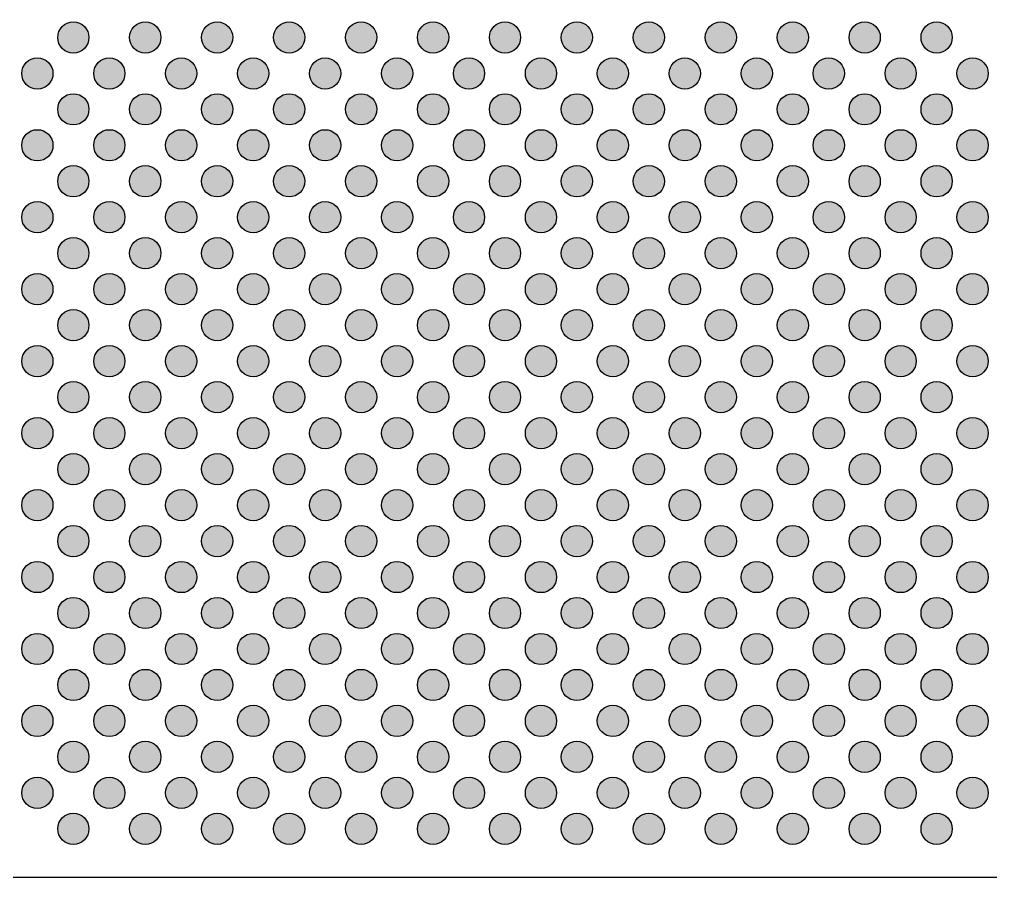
# Model space of a CAD drawing. Extents: x -42000 to 45000, y -40000 to 40000.
# Drawn here: x -2881 to 10483, y -22500 to -10693 of the extents above; entities that cross this region are included whole.
import ezdxf

# ---------------------------------------------------------------- set-up
doc = ezdxf.new("R2010")
doc.units = 0
doc.header["$MEASUREMENT"] = 0
doc.layers.add('PKG_OUTLINE', color=81, linetype='CONTINUOUS')
doc.layers.add('SOLDERMASK_PADS_BTM', color=12, linetype='CONTINUOUS')

msp = doc.modelspace()

# ---------------------------------------------------------------- hatches: boundary and pattern name
at = {"layer": 'SOLDERMASK_PADS_BTM'}
h = msp.add_hatch(color=256, dxfattribs=at)
edge = h.paths.add_edge_path()
edge.add_arc((-2139, -10941), 215, 0, 360, ccw=False)
h = msp.add_hatch(color=256, dxfattribs=at)
edge = h.paths.add_edge_path()
edge.add_arc((-1149, -10941), 215, 0, 360, ccw=False)
h = msp.add_hatch(color=256, dxfattribs=at)
edge = h.paths.add_edge_path()
edge.add_arc((-159, -10941), 215, 0, 360, ccw=False)
h = msp.add_hatch(color=256, dxfattribs=at)
edge = h.paths.add_edge_path()
edge.add_arc((831, -10941), 215, 0, 360, ccw=False)
h = msp.add_hatch(color=256, dxfattribs=at)
edge = h.paths.add_edge_path()
edge.add_arc((1821, -10941), 215, 0, 360, ccw=False)
h = msp.add_hatch(color=256, dxfattribs=at)
edge = h.paths.add_edge_path()
edge.add_arc((2811, -10941), 215, 0, 360, ccw=False)
h = msp.add_hatch(color=256, dxfattribs=at)
edge = h.paths.add_edge_path()
edge.add_arc((3801, -10941), 215, 0, 360, ccw=False)
h = msp.add_hatch(color=256, dxfattribs=at)
edge = h.paths.add_edge_path()
edge.add_arc((4791, -10941), 215, 0, 360, ccw=False)
h = msp.add_hatch(color=256, dxfattribs=at)
edge = h.paths.add_edge_path()
edge.add_arc((5781, -10941), 215, 0, 360, ccw=False)
h = msp.add_hatch(color=256, dxfattribs=at)
edge = h.paths.add_edge_path()
edge.add_arc((6771, -10941), 215, 0, 360, ccw=False)
h = msp.add_hatch(color=256, dxfattribs=at)
edge = h.paths.add_edge_path()
edge.add_arc((7761, -10941), 215, 0, 360, ccw=False)
h = msp.add_hatch(color=256, dxfattribs=at)
edge = h.paths.add_edge_path()
edge.add_arc((8751, -10941), 215, 0, 360, ccw=False)
h = msp.add_hatch(color=256, dxfattribs=at)
edge = h.paths.add_edge_path()
edge.add_arc((9741, -10941), 215, 0, 360, ccw=False)
h = msp.add_hatch(color=256, dxfattribs=at)
edge = h.paths.add_edge_path()
edge.add_arc((-2634, -11436), 215, 0, 360, ccw=False)
h = msp.add_hatch(color=256, dxfattribs=at)
edge = h.paths.add_edge_path()
edge.add_arc((-1644, -11436), 215, 0, 360, ccw=False)
h = msp.add_hatch(color=256, dxfattribs=at)
edge = h.paths.add_edge_path()
edge.add_arc((-654, -11436), 215, 0, 360, ccw=False)
h = msp.add_hatch(color=256, dxfattribs=at)
edge = h.paths.add_edge_path()
edge.add_arc((336, -11436), 215, 0, 360, ccw=False)
h = msp.add_hatch(color=256, dxfattribs=at)
edge = h.paths.add_edge_path()
edge.add_arc((1326, -11436), 215, 0, 360, ccw=False)
h = msp.add_hatch(color=256, dxfattribs=at)
edge = h.paths.add_edge_path()
edge.add_arc((2316, -11436), 215, 0, 360, ccw=False)
h = msp.add_hatch(color=256, dxfattribs=at)
edge = h.paths.add_edge_path()
edge.add_arc((3306, -11436), 215, 0, 360, ccw=False)
h = msp.add_hatch(color=256, dxfattribs=at)
edge = h.paths.add_edge_path()
edge.add_arc((4296, -11436), 215, 0, 360, ccw=False)
h = msp.add_hatch(color=256, dxfattribs=at)
edge = h.paths.add_edge_path()
edge.add_arc((5286, -11436), 215, 0, 360, ccw=False)
h = msp.add_hatch(color=256, dxfattribs=at)
edge = h.paths.add_edge_path()
edge.add_arc((6276, -11436), 215, 0, 360, ccw=False)
h = msp.add_hatch(color=256, dxfattribs=at)
edge = h.paths.add_edge_path()
edge.add_arc((7266, -11436), 215, 0, 360, ccw=False)
h = msp.add_hatch(color=256, dxfattribs=at)
edge = h.paths.add_edge_path()
edge.add_arc((8256, -11436), 215, 0, 360, ccw=False)
h = msp.add_hatch(color=256, dxfattribs=at)
edge = h.paths.add_edge_path()
edge.add_arc((9246, -11436), 215, 0, 360, ccw=False)
h = msp.add_hatch(color=256, dxfattribs=at)
edge = h.paths.add_edge_path()
edge.add_arc((10236, -11436), 215, 0, 360, ccw=False)
h = msp.add_hatch(color=256, dxfattribs=at)
edge = h.paths.add_edge_path()
edge.add_arc((-2139, -11930), 215, 0, 360, ccw=False)
h = msp.add_hatch(color=256, dxfattribs=at)
edge = h.paths.add_edge_path()
edge.add_arc((-1149, -11930), 215, 0, 360, ccw=False)
h = msp.add_hatch(color=256, dxfattribs=at)
edge = h.paths.add_edge_path()
edge.add_arc((-159, -11930), 215, 0, 360, ccw=False)
h = msp.add_hatch(color=256, dxfattribs=at)
edge = h.paths.add_edge_path()
edge.add_arc((831, -11930), 215, 0, 360, ccw=False)
h = msp.add_hatch(color=256, dxfattribs=at)
edge = h.paths.add_edge_path()
edge.add_arc((1821, -11930), 215, 0, 360, ccw=False)
h = msp.add_hatch(color=256, dxfattribs=at)
edge = h.paths.add_edge_path()
edge.add_arc((2811, -11930), 215, 0, 360, ccw=False)
h = msp.add_hatch(color=256, dxfattribs=at)
edge = h.paths.add_edge_path()
edge.add_arc((3801, -11930), 215, 0, 360, ccw=False)
h = msp.add_hatch(color=256, dxfattribs=at)
edge = h.paths.add_edge_path()
edge.add_arc((4791, -11930), 215, 0, 360, ccw=False)
h = msp.add_hatch(color=256, dxfattribs=at)
edge = h.paths.add_edge_path()
edge.add_arc((5781, -11930), 215, 0, 360, ccw=False)
h = msp.add_hatch(color=256, dxfattribs=at)
edge = h.paths.add_edge_path()
edge.add_arc((6771, -11930), 215, 0, 360, ccw=False)
h = msp.add_hatch(color=256, dxfattribs=at)
edge = h.paths.add_edge_path()
edge.add_arc((7761, -11930), 215, 0, 360, ccw=False)
h = msp.add_hatch(color=256, dxfattribs=at)
edge = h.paths.add_edge_path()
edge.add_arc((8751, -11930), 215, 0, 360, ccw=False)
h = msp.add_hatch(color=256, dxfattribs=at)
edge = h.paths.add_edge_path()
edge.add_arc((9741, -11930), 215, 0, 360, ccw=False)
h = msp.add_hatch(color=256, dxfattribs=at)
edge = h.paths.add_edge_path()
edge.add_arc((-2634, -12425), 215, 0, 360, ccw=False)
h = msp.add_hatch(color=256, dxfattribs=at)
edge = h.paths.add_edge_path()
edge.add_arc((-1644, -12425), 215, 0, 360, ccw=False)
h = msp.add_hatch(color=256, dxfattribs=at)
edge = h.paths.add_edge_path()
edge.add_arc((-654, -12425), 215, 0, 360, ccw=False)
h = msp.add_hatch(color=256, dxfattribs=at)
edge = h.paths.add_edge_path()
edge.add_arc((336, -12425), 215, 0, 360, ccw=False)
h = msp.add_hatch(color=256, dxfattribs=at)
edge = h.paths.add_edge_path()
edge.add_arc((1326, -12425), 215, 0, 360, ccw=False)
h = msp.add_hatch(color=256, dxfattribs=at)
edge = h.paths.add_edge_path()
edge.add_arc((2316, -12425), 215, 0, 360, ccw=False)
h = msp.add_hatch(color=256, dxfattribs=at)
edge = h.paths.add_edge_path()
edge.add_arc((3306, -12425), 215, 0, 360, ccw=False)
h = msp.add_hatch(color=256, dxfattribs=at)
edge = h.paths.add_edge_path()
edge.add_arc((4296, -12425), 215, 0, 360, ccw=False)
h = msp.add_hatch(color=256, dxfattribs=at)
edge = h.paths.add_edge_path()
edge.add_arc((5286, -12425), 215, 0, 360, ccw=False)
h = msp.add_hatch(color=256, dxfattribs=at)
edge = h.paths.add_edge_path()
edge.add_arc((6276, -12425), 215, 0, 360, ccw=False)
h = msp.add_hatch(color=256, dxfattribs=at)
edge = h.paths.add_edge_path()
edge.add_arc((7266, -12425), 215, 0, 360, ccw=False)
h = msp.add_hatch(color=256, dxfattribs=at)
edge = h.paths.add_edge_path()
edge.add_arc((8256, -12425), 215, 0, 360, ccw=False)
h = msp.add_hatch(color=256, dxfattribs=at)
edge = h.paths.add_edge_path()
edge.add_arc((9246, -12425), 215, 0, 360, ccw=False)
h = msp.add_hatch(color=256, dxfattribs=at)
edge = h.paths.add_edge_path()
edge.add_arc((10236, -12425), 215, 0, 360, ccw=False)
h = msp.add_hatch(color=256, dxfattribs=at)
edge = h.paths.add_edge_path()
edge.add_arc((-2139, -12920), 215, 0, 360, ccw=False)
h = msp.add_hatch(color=256, dxfattribs=at)
edge = h.paths.add_edge_path()
edge.add_arc((-1149, -12920), 215, 0, 360, ccw=False)
h = msp.add_hatch(color=256, dxfattribs=at)
edge = h.paths.add_edge_path()
edge.add_arc((-159, -12920), 215, 0, 360, ccw=False)
h = msp.add_hatch(color=256, dxfattribs=at)
edge = h.paths.add_edge_path()
edge.add_arc((831, -12920), 215, 0, 360, ccw=False)
h = msp.add_hatch(color=256, dxfattribs=at)
edge = h.paths.add_edge_path()
edge.add_arc((1821, -12920), 215, 0, 360, ccw=False)
h = msp.add_hatch(color=256, dxfattribs=at)
edge = h.paths.add_edge_path()
edge.add_arc((2811, -12920), 215, 0, 360, ccw=False)
h = msp.add_hatch(color=256, dxfattribs=at)
edge = h.paths.add_edge_path()
edge.add_arc((3801, -12920), 215, 0, 360, ccw=False)
h = msp.add_hatch(color=256, dxfattribs=at)
edge = h.paths.add_edge_path()
edge.add_arc((4791, -12920), 215, 0, 360, ccw=False)
h = msp.add_hatch(color=256, dxfattribs=at)
edge = h.paths.add_edge_path()
edge.add_arc((5781, -12920), 215, 0, 360, ccw=False)
h = msp.add_hatch(color=256, dxfattribs=at)
edge = h.paths.add_edge_path()
edge.add_arc((6771, -12920), 215, 0, 360, ccw=False)
h = msp.add_hatch(color=256, dxfattribs=at)
edge = h.paths.add_edge_path()
edge.add_arc((7761, -12920), 215, 0, 360, ccw=False)
h = msp.add_hatch(color=256, dxfattribs=at)
edge = h.paths.add_edge_path()
edge.add_arc((8751, -12920), 215, 0, 360, ccw=False)
h = msp.add_hatch(color=256, dxfattribs=at)
edge = h.paths.add_edge_path()
edge.add_arc((9741, -12920), 215, 0, 360, ccw=False)
h = msp.add_hatch(color=256, dxfattribs=at)
edge = h.paths.add_edge_path()
edge.add_arc((-2634, -13415), 215, 0, 360, ccw=False)
h = msp.add_hatch(color=256, dxfattribs=at)
edge = h.paths.add_edge_path()
edge.add_arc((-1644, -13415), 215, 0, 360, ccw=False)
h = msp.add_hatch(color=256, dxfattribs=at)
edge = h.paths.add_edge_path()
edge.add_arc((-654, -13415), 215, 0, 360, ccw=False)
h = msp.add_hatch(color=256, dxfattribs=at)
edge = h.paths.add_edge_path()
edge.add_arc((336, -13415), 215, 0, 360, ccw=False)
h = msp.add_hatch(color=256, dxfattribs=at)
edge = h.paths.add_edge_path()
edge.add_arc((1326, -13415), 215, 0, 360, ccw=False)
h = msp.add_hatch(color=256, dxfattribs=at)
edge = h.paths.add_edge_path()
edge.add_arc((2316, -13415), 215, 0, 360, ccw=False)
h = msp.add_hatch(color=256, dxfattribs=at)
edge = h.paths.add_edge_path()
edge.add_arc((3306, -13415), 215, 0, 360, ccw=False)
h = msp.add_hatch(color=256, dxfattribs=at)
edge = h.paths.add_edge_path()
edge.add_arc((4296, -13415), 215, 0, 360, ccw=False)
h = msp.add_hatch(color=256, dxfattribs=at)
edge = h.paths.add_edge_path()
edge.add_arc((5286, -13415), 215, 0, 360, ccw=False)
h = msp.add_hatch(color=256, dxfattribs=at)
edge = h.paths.add_edge_path()
edge.add_arc((6276, -13415), 215, 0, 360, ccw=False)
h = msp.add_hatch(color=256, dxfattribs=at)
edge = h.paths.add_edge_path()
edge.add_arc((7266, -13415), 215, 0, 360, ccw=False)
h = msp.add_hatch(color=256, dxfattribs=at)
edge = h.paths.add_edge_path()
edge.add_arc((8256, -13415), 215, 0, 360, ccw=False)
h = msp.add_hatch(color=256, dxfattribs=at)
edge = h.paths.add_edge_path()
edge.add_arc((9246, -13415), 215, 0, 360, ccw=False)
h = msp.add_hatch(color=256, dxfattribs=at)
edge = h.paths.add_edge_path()
edge.add_arc((10236, -13415), 215, 0, 360, ccw=False)
h = msp.add_hatch(color=256, dxfattribs=at)
edge = h.paths.add_edge_path()
edge.add_arc((-2139, -13910), 215, 0, 360, ccw=False)
h = msp.add_hatch(color=256, dxfattribs=at)
edge = h.paths.add_edge_path()
edge.add_arc((-1149, -13910), 215, 0, 360, ccw=False)
h = msp.add_hatch(color=256, dxfattribs=at)
edge = h.paths.add_edge_path()
edge.add_arc((-159, -13910), 215, 0, 360, ccw=False)
h = msp.add_hatch(color=256, dxfattribs=at)
edge = h.paths.add_edge_path()
edge.add_arc((831, -13910), 215, 0, 360, ccw=False)
h = msp.add_hatch(color=256, dxfattribs=at)
edge = h.paths.add_edge_path()
edge.add_arc((1821, -13910), 215, 0, 360, ccw=False)
h = msp.add_hatch(color=256, dxfattribs=at)
edge = h.paths.add_edge_path()
edge.add_arc((2811, -13910), 215, 0, 360, ccw=False)
h = msp.add_hatch(color=256, dxfattribs=at)
edge = h.paths.add_edge_path()
edge.add_arc((3801, -13910), 215, 0, 360, ccw=False)
h = msp.add_hatch(color=256, dxfattribs=at)
edge = h.paths.add_edge_path()
edge.add_arc((4791, -13910), 215, 0, 360, ccw=False)
h = msp.add_hatch(color=256, dxfattribs=at)
edge = h.paths.add_edge_path()
edge.add_arc((5781, -13910), 215, 0, 360, ccw=False)
h = msp.add_hatch(color=256, dxfattribs=at)
edge = h.paths.add_edge_path()
edge.add_arc((6771, -13910), 215, 0, 360, ccw=False)
h = msp.add_hatch(color=256, dxfattribs=at)
edge = h.paths.add_edge_path()
edge.add_arc((7761, -13910), 215, 0, 360, ccw=False)
h = msp.add_hatch(color=256, dxfattribs=at)
edge = h.paths.add_edge_path()
edge.add_arc((8751, -13910), 215, 0, 360, ccw=False)
h = msp.add_hatch(color=256, dxfattribs=at)
edge = h.paths.add_edge_path()
edge.add_arc((9741, -13910), 215, 0, 360, ccw=False)
h = msp.add_hatch(color=256, dxfattribs=at)
edge = h.paths.add_edge_path()
edge.add_arc((-2634, -14405), 215, 0, 360, ccw=False)
h = msp.add_hatch(color=256, dxfattribs=at)
edge = h.paths.add_edge_path()
edge.add_arc((-1644, -14405), 215, 0, 360, ccw=False)
h = msp.add_hatch(color=256, dxfattribs=at)
edge = h.paths.add_edge_path()
edge.add_arc((-654, -14405), 215, 0, 360, ccw=False)
h = msp.add_hatch(color=256, dxfattribs=at)
edge = h.paths.add_edge_path()
edge.add_arc((336, -14405), 215, 0, 360, ccw=False)
h = msp.add_hatch(color=256, dxfattribs=at)
edge = h.paths.add_edge_path()
edge.add_arc((1326, -14405), 215, 0, 360, ccw=False)
h = msp.add_hatch(color=256, dxfattribs=at)
edge = h.paths.add_edge_path()
edge.add_arc((2316, -14405), 215, 0, 360, ccw=False)
h = msp.add_hatch(color=256, dxfattribs=at)
edge = h.paths.add_edge_path()
edge.add_arc((3306, -14405), 215, 0, 360, ccw=False)
h = msp.add_hatch(color=256, dxfattribs=at)
edge = h.paths.add_edge_path()
edge.add_arc((4296, -14405), 215, 0, 360, ccw=False)
h = msp.add_hatch(color=256, dxfattribs=at)
edge = h.paths.add_edge_path()
edge.add_arc((5286, -14405), 215, 0, 360, ccw=False)
h = msp.add_hatch(color=256, dxfattribs=at)
edge = h.paths.add_edge_path()
edge.add_arc((6276, -14405), 215, 0, 360, ccw=False)
h = msp.add_hatch(color=256, dxfattribs=at)
edge = h.paths.add_edge_path()
edge.add_arc((7266, -14405), 215, 0, 360, ccw=False)
h = msp.add_hatch(color=256, dxfattribs=at)
edge = h.paths.add_edge_path()
edge.add_arc((8256, -14405), 215, 0, 360, ccw=False)
h = msp.add_hatch(color=256, dxfattribs=at)
edge = h.paths.add_edge_path()
edge.add_arc((9246, -14405), 215, 0, 360, ccw=False)
h = msp.add_hatch(color=256, dxfattribs=at)
edge = h.paths.add_edge_path()
edge.add_arc((10236, -14405), 215, 0, 360, ccw=False)
h = msp.add_hatch(color=256, dxfattribs=at)
edge = h.paths.add_edge_path()
edge.add_arc((-2139, -14900), 215, 0, 360, ccw=False)
h = msp.add_hatch(color=256, dxfattribs=at)
edge = h.paths.add_edge_path()
edge.add_arc((-1149, -14900), 215, 0, 360, ccw=False)
h = msp.add_hatch(color=256, dxfattribs=at)
edge = h.paths.add_edge_path()
edge.add_arc((-159, -14900), 215, 0, 360, ccw=False)
h = msp.add_hatch(color=256, dxfattribs=at)
edge = h.paths.add_edge_path()
edge.add_arc((831, -14900), 215, 0, 360, ccw=False)
h = msp.add_hatch(color=256, dxfattribs=at)
edge = h.paths.add_edge_path()
edge.add_arc((1821, -14900), 215, 0, 360, ccw=False)
h = msp.add_hatch(color=256, dxfattribs=at)
edge = h.paths.add_edge_path()
edge.add_arc((2811, -14900), 215, 0, 360, ccw=False)
h = msp.add_hatch(color=256, dxfattribs=at)
edge = h.paths.add_edge_path()
edge.add_arc((3801, -14900), 215, 0, 360, ccw=False)
h = msp.add_hatch(color=256, dxfattribs=at)
edge = h.paths.add_edge_path()
edge.add_arc((4791, -14900), 215, 0, 360, ccw=False)
h = msp.add_hatch(color=256, dxfattribs=at)
edge = h.paths.add_edge_path()
edge.add_arc((5781, -14900), 215, 0, 360, ccw=False)
h = msp.add_hatch(color=256, dxfattribs=at)
edge = h.paths.add_edge_path()
edge.add_arc((6771, -14900), 215, 0, 360, ccw=False)
h = msp.add_hatch(color=256, dxfattribs=at)
edge = h.paths.add_edge_path()
edge.add_arc((7761, -14900), 215, 0, 360, ccw=False)
h = msp.add_hatch(color=256, dxfattribs=at)
edge = h.paths.add_edge_path()
edge.add_arc((8751, -14900), 215, 0, 360, ccw=False)
h = msp.add_hatch(color=256, dxfattribs=at)
edge = h.paths.add_edge_path()
edge.add_arc((9741, -14900), 215, 0, 360, ccw=False)
h = msp.add_hatch(color=256, dxfattribs=at)
edge = h.paths.add_edge_path()
edge.add_arc((-2634, -15395), 215, 0, 360, ccw=False)
h = msp.add_hatch(color=256, dxfattribs=at)
edge = h.paths.add_edge_path()
edge.add_arc((-1644, -15395), 215, 0, 360, ccw=False)
h = msp.add_hatch(color=256, dxfattribs=at)
edge = h.paths.add_edge_path()
edge.add_arc((-654, -15395), 215, 0, 360, ccw=False)
h = msp.add_hatch(color=256, dxfattribs=at)
edge = h.paths.add_edge_path()
edge.add_arc((336, -15395), 215, 0, 360, ccw=False)
h = msp.add_hatch(color=256, dxfattribs=at)
edge = h.paths.add_edge_path()
edge.add_arc((1326, -15395), 215, 0, 360, ccw=False)
h = msp.add_hatch(color=256, dxfattribs=at)
edge = h.paths.add_edge_path()
edge.add_arc((2316, -15395), 215, 0, 360, ccw=False)
h = msp.add_hatch(color=256, dxfattribs=at)
edge = h.paths.add_edge_path()
edge.add_arc((3306, -15395), 215, 0, 360, ccw=False)
h = msp.add_hatch(color=256, dxfattribs=at)
edge = h.paths.add_edge_path()
edge.add_arc((4296, -15395), 215, 0, 360, ccw=False)
h = msp.add_hatch(color=256, dxfattribs=at)
edge = h.paths.add_edge_path()
edge.add_arc((5286, -15395), 215, 0, 360, ccw=False)
h = msp.add_hatch(color=256, dxfattribs=at)
edge = h.paths.add_edge_path()
edge.add_arc((6276, -15395), 215, 0, 360, ccw=False)
h = msp.add_hatch(color=256, dxfattribs=at)
edge = h.paths.add_edge_path()
edge.add_arc((7266, -15395), 215, 0, 360, ccw=False)
h = msp.add_hatch(color=256, dxfattribs=at)
edge = h.paths.add_edge_path()
edge.add_arc((8256, -15395), 215, 0, 360, ccw=False)
h = msp.add_hatch(color=256, dxfattribs=at)
edge = h.paths.add_edge_path()
edge.add_arc((9246, -15395), 215, 0, 360, ccw=False)
h = msp.add_hatch(color=256, dxfattribs=at)
edge = h.paths.add_edge_path()
edge.add_arc((10236, -15395), 215, 0, 360, ccw=False)
h = msp.add_hatch(color=256, dxfattribs=at)
edge = h.paths.add_edge_path()
edge.add_arc((-2139, -15890), 215, 0, 360, ccw=False)
h = msp.add_hatch(color=256, dxfattribs=at)
edge = h.paths.add_edge_path()
edge.add_arc((-1149, -15890), 215, 0, 360, ccw=False)
h = msp.add_hatch(color=256, dxfattribs=at)
edge = h.paths.add_edge_path()
edge.add_arc((-159, -15890), 215, 0, 360, ccw=False)
h = msp.add_hatch(color=256, dxfattribs=at)
edge = h.paths.add_edge_path()
edge.add_arc((831, -15890), 215, 0, 360, ccw=False)
h = msp.add_hatch(color=256, dxfattribs=at)
edge = h.paths.add_edge_path()
edge.add_arc((1821, -15890), 215, 0, 360, ccw=False)
h = msp.add_hatch(color=256, dxfattribs=at)
edge = h.paths.add_edge_path()
edge.add_arc((2811, -15890), 215, 0, 360, ccw=False)
h = msp.add_hatch(color=256, dxfattribs=at)
edge = h.paths.add_edge_path()
edge.add_arc((3801, -15890), 215, 0, 360, ccw=False)
h = msp.add_hatch(color=256, dxfattribs=at)
edge = h.paths.add_edge_path()
edge.add_arc((4791, -15890), 215, 0, 360, ccw=False)
h = msp.add_hatch(color=256, dxfattribs=at)
edge = h.paths.add_edge_path()
edge.add_arc((5781, -15890), 215, 0, 360, ccw=False)
h = msp.add_hatch(color=256, dxfattribs=at)
edge = h.paths.add_edge_path()
edge.add_arc((6771, -15890), 215, 0, 360, ccw=False)
h = msp.add_hatch(color=256, dxfattribs=at)
edge = h.paths.add_edge_path()
edge.add_arc((7761, -15890), 215, 0, 360, ccw=False)
h = msp.add_hatch(color=256, dxfattribs=at)
edge = h.paths.add_edge_path()
edge.add_arc((8751, -15890), 215, 0, 360, ccw=False)
h = msp.add_hatch(color=256, dxfattribs=at)
edge = h.paths.add_edge_path()
edge.add_arc((9741, -15890), 215, 0, 360, ccw=False)
h = msp.add_hatch(color=256, dxfattribs=at)
edge = h.paths.add_edge_path()
edge.add_arc((-2634, -16385), 215, 0, 360, ccw=False)
h = msp.add_hatch(color=256, dxfattribs=at)
edge = h.paths.add_edge_path()
edge.add_arc((-1644, -16385), 215, 0, 360, ccw=False)
h = msp.add_hatch(color=256, dxfattribs=at)
edge = h.paths.add_edge_path()
edge.add_arc((-654, -16385), 215, 0, 360, ccw=False)
h = msp.add_hatch(color=256, dxfattribs=at)
edge = h.paths.add_edge_path()
edge.add_arc((336, -16385), 215, 0, 360, ccw=False)
h = msp.add_hatch(color=256, dxfattribs=at)
edge = h.paths.add_edge_path()
edge.add_arc((1326, -16385), 215, 0, 360, ccw=False)
h = msp.add_hatch(color=256, dxfattribs=at)
edge = h.paths.add_edge_path()
edge.add_arc((2316, -16385), 215, 0, 360, ccw=False)
h = msp.add_hatch(color=256, dxfattribs=at)
edge = h.paths.add_edge_path()
edge.add_arc((3306, -16385), 215, 0, 360, ccw=False)
h = msp.add_hatch(color=256, dxfattribs=at)
edge = h.paths.add_edge_path()
edge.add_arc((4296, -16385), 215, 0, 360, ccw=False)
h = msp.add_hatch(color=256, dxfattribs=at)
edge = h.paths.add_edge_path()
edge.add_arc((5286, -16385), 215, 0, 360, ccw=False)
h = msp.add_hatch(color=256, dxfattribs=at)
edge = h.paths.add_edge_path()
edge.add_arc((6276, -16385), 215, 0, 360, ccw=False)
h = msp.add_hatch(color=256, dxfattribs=at)
edge = h.paths.add_edge_path()
edge.add_arc((7266, -16385), 215, 0, 360, ccw=False)
h = msp.add_hatch(color=256, dxfattribs=at)
edge = h.paths.add_edge_path()
edge.add_arc((8256, -16385), 215, 0, 360, ccw=False)
h = msp.add_hatch(color=256, dxfattribs=at)
edge = h.paths.add_edge_path()
edge.add_arc((9246, -16385), 215, 0, 360, ccw=False)
h = msp.add_hatch(color=256, dxfattribs=at)
edge = h.paths.add_edge_path()
edge.add_arc((10236, -16385), 215, 0, 360, ccw=False)
h = msp.add_hatch(color=256, dxfattribs=at)
edge = h.paths.add_edge_path()
edge.add_arc((-2139, -16880), 215, 0, 360, ccw=False)
h = msp.add_hatch(color=256, dxfattribs=at)
edge = h.paths.add_edge_path()
edge.add_arc((-1149, -16880), 215, 0, 360, ccw=False)
h = msp.add_hatch(color=256, dxfattribs=at)
edge = h.paths.add_edge_path()
edge.add_arc((-159, -16880), 215, 0, 360, ccw=False)
h = msp.add_hatch(color=256, dxfattribs=at)
edge = h.paths.add_edge_path()
edge.add_arc((831, -16880), 215, 0, 360, ccw=False)
h = msp.add_hatch(color=256, dxfattribs=at)
edge = h.paths.add_edge_path()
edge.add_arc((1821, -16880), 215, 0, 360, ccw=False)
h = msp.add_hatch(color=256, dxfattribs=at)
edge = h.paths.add_edge_path()
edge.add_arc((2811, -16880), 215, 0, 360, ccw=False)
h = msp.add_hatch(color=256, dxfattribs=at)
edge = h.paths.add_edge_path()
edge.add_arc((3801, -16880), 215, 0, 360, ccw=False)
h = msp.add_hatch(color=256, dxfattribs=at)
edge = h.paths.add_edge_path()
edge.add_arc((4791, -16880), 215, 0, 360, ccw=False)
h = msp.add_hatch(color=256, dxfattribs=at)
edge = h.paths.add_edge_path()
edge.add_arc((5781, -16880), 215, 0, 360, ccw=False)
h = msp.add_hatch(color=256, dxfattribs=at)
edge = h.paths.add_edge_path()
edge.add_arc((6771, -16880), 215, 0, 360, ccw=False)
h = msp.add_hatch(color=256, dxfattribs=at)
edge = h.paths.add_edge_path()
edge.add_arc((7761, -16880), 215, 0, 360, ccw=False)
h = msp.add_hatch(color=256, dxfattribs=at)
edge = h.paths.add_edge_path()
edge.add_arc((8751, -16880), 215, 0, 360, ccw=False)
h = msp.add_hatch(color=256, dxfattribs=at)
edge = h.paths.add_edge_path()
edge.add_arc((9741, -16880), 215, 0, 360, ccw=False)
h = msp.add_hatch(color=256, dxfattribs=at)
edge = h.paths.add_edge_path()
edge.add_arc((-2634, -17375), 215, 0, 360, ccw=False)
h = msp.add_hatch(color=256, dxfattribs=at)
edge = h.paths.add_edge_path()
edge.add_arc((-1644, -17375), 215, 0, 360, ccw=False)
h = msp.add_hatch(color=256, dxfattribs=at)
edge = h.paths.add_edge_path()
edge.add_arc((-654, -17375), 215, 0, 360, ccw=False)
h = msp.add_hatch(color=256, dxfattribs=at)
edge = h.paths.add_edge_path()
edge.add_arc((336, -17375), 215, 0, 360, ccw=False)
h = msp.add_hatch(color=256, dxfattribs=at)
edge = h.paths.add_edge_path()
edge.add_arc((1326, -17375), 215, 0, 360, ccw=False)
h = msp.add_hatch(color=256, dxfattribs=at)
edge = h.paths.add_edge_path()
edge.add_arc((2316, -17375), 215, 0, 360, ccw=False)
h = msp.add_hatch(color=256, dxfattribs=at)
edge = h.paths.add_edge_path()
edge.add_arc((3306, -17375), 215, 0, 360, ccw=False)
h = msp.add_hatch(color=256, dxfattribs=at)
edge = h.paths.add_edge_path()
edge.add_arc((4296, -17375), 215, 0, 360, ccw=False)
h = msp.add_hatch(color=256, dxfattribs=at)
edge = h.paths.add_edge_path()
edge.add_arc((5286, -17375), 215, 0, 360, ccw=False)
h = msp.add_hatch(color=256, dxfattribs=at)
edge = h.paths.add_edge_path()
edge.add_arc((6276, -17375), 215, 0, 360, ccw=False)
h = msp.add_hatch(color=256, dxfattribs=at)
edge = h.paths.add_edge_path()
edge.add_arc((7266, -17375), 215, 0, 360, ccw=False)
h = msp.add_hatch(color=256, dxfattribs=at)
edge = h.paths.add_edge_path()
edge.add_arc((8256, -17375), 215, 0, 360, ccw=False)
h = msp.add_hatch(color=256, dxfattribs=at)
edge = h.paths.add_edge_path()
edge.add_arc((9246, -17375), 215, 0, 360, ccw=False)
h = msp.add_hatch(color=256, dxfattribs=at)
edge = h.paths.add_edge_path()
edge.add_arc((10236, -17375), 215, 0, 360, ccw=False)
h = msp.add_hatch(color=256, dxfattribs=at)
edge = h.paths.add_edge_path()
edge.add_arc((-2139, -17870), 215, 0, 360, ccw=False)
h = msp.add_hatch(color=256, dxfattribs=at)
edge = h.paths.add_edge_path()
edge.add_arc((-1149, -17870), 215, 0, 360, ccw=False)
h = msp.add_hatch(color=256, dxfattribs=at)
edge = h.paths.add_edge_path()
edge.add_arc((-159, -17870), 215, 0, 360, ccw=False)
h = msp.add_hatch(color=256, dxfattribs=at)
edge = h.paths.add_edge_path()
edge.add_arc((831, -17870), 215, 0, 360, ccw=False)
h = msp.add_hatch(color=256, dxfattribs=at)
edge = h.paths.add_edge_path()
edge.add_arc((1821, -17870), 215, 0, 360, ccw=False)
h = msp.add_hatch(color=256, dxfattribs=at)
edge = h.paths.add_edge_path()
edge.add_arc((2811, -17870), 215, 0, 360, ccw=False)
h = msp.add_hatch(color=256, dxfattribs=at)
edge = h.paths.add_edge_path()
edge.add_arc((3801, -17870), 215, 0, 360, ccw=False)
h = msp.add_hatch(color=256, dxfattribs=at)
edge = h.paths.add_edge_path()
edge.add_arc((4791, -17870), 215, 0, 360, ccw=False)
h = msp.add_hatch(color=256, dxfattribs=at)
edge = h.paths.add_edge_path()
edge.add_arc((5781, -17870), 215, 0, 360, ccw=False)
h = msp.add_hatch(color=256, dxfattribs=at)
edge = h.paths.add_edge_path()
edge.add_arc((6771, -17870), 215, 0, 360, ccw=False)
h = msp.add_hatch(color=256, dxfattribs=at)
edge = h.paths.add_edge_path()
edge.add_arc((7761, -17870), 215, 0, 360, ccw=False)
h = msp.add_hatch(color=256, dxfattribs=at)
edge = h.paths.add_edge_path()
edge.add_arc((8751, -17870), 215, 0, 360, ccw=False)
h = msp.add_hatch(color=256, dxfattribs=at)
edge = h.paths.add_edge_path()
edge.add_arc((9741, -17870), 215, 0, 360, ccw=False)
h = msp.add_hatch(color=256, dxfattribs=at)
edge = h.paths.add_edge_path()
edge.add_arc((-2634, -18365), 215, 0, 360, ccw=False)
h = msp.add_hatch(color=256, dxfattribs=at)
edge = h.paths.add_edge_path()
edge.add_arc((-1644, -18365), 215, 0, 360, ccw=False)
h = msp.add_hatch(color=256, dxfattribs=at)
edge = h.paths.add_edge_path()
edge.add_arc((-654, -18365), 215, 0, 360, ccw=False)
h = msp.add_hatch(color=256, dxfattribs=at)
edge = h.paths.add_edge_path()
edge.add_arc((336, -18365), 215, 0, 360, ccw=False)
h = msp.add_hatch(color=256, dxfattribs=at)
edge = h.paths.add_edge_path()
edge.add_arc((1326, -18365), 215, 0, 360, ccw=False)
h = msp.add_hatch(color=256, dxfattribs=at)
edge = h.paths.add_edge_path()
edge.add_arc((2316, -18365), 215, 0, 360, ccw=False)
h = msp.add_hatch(color=256, dxfattribs=at)
edge = h.paths.add_edge_path()
edge.add_arc((3306, -18365), 215, 0, 360, ccw=False)
h = msp.add_hatch(color=256, dxfattribs=at)
edge = h.paths.add_edge_path()
edge.add_arc((4296, -18365), 215, 0, 360, ccw=False)
h = msp.add_hatch(color=256, dxfattribs=at)
edge = h.paths.add_edge_path()
edge.add_arc((5286, -18365), 215, 0, 360, ccw=False)
h = msp.add_hatch(color=256, dxfattribs=at)
edge = h.paths.add_edge_path()
edge.add_arc((6276, -18365), 215, 0, 360, ccw=False)
h = msp.add_hatch(color=256, dxfattribs=at)
edge = h.paths.add_edge_path()
edge.add_arc((7266, -18365), 215, 0, 360, ccw=False)
h = msp.add_hatch(color=256, dxfattribs=at)
edge = h.paths.add_edge_path()
edge.add_arc((8256, -18365), 215, 0, 360, ccw=False)
h = msp.add_hatch(color=256, dxfattribs=at)
edge = h.paths.add_edge_path()
edge.add_arc((9246, -18365), 215, 0, 360, ccw=False)
h = msp.add_hatch(color=256, dxfattribs=at)
edge = h.paths.add_edge_path()
edge.add_arc((10236, -18365), 215, 0, 360, ccw=False)
h = msp.add_hatch(color=256, dxfattribs=at)
edge = h.paths.add_edge_path()
edge.add_arc((-2139, -18860), 215, 0, 360, ccw=False)
h = msp.add_hatch(color=256, dxfattribs=at)
edge = h.paths.add_edge_path()
edge.add_arc((-1149, -18860), 215, 0, 360, ccw=False)
h = msp.add_hatch(color=256, dxfattribs=at)
edge = h.paths.add_edge_path()
edge.add_arc((-159, -18860), 215, 0, 360, ccw=False)
h = msp.add_hatch(color=256, dxfattribs=at)
edge = h.paths.add_edge_path()
edge.add_arc((831, -18860), 215, 0, 360, ccw=False)
h = msp.add_hatch(color=256, dxfattribs=at)
edge = h.paths.add_edge_path()
edge.add_arc((1821, -18860), 215, 0, 360, ccw=False)
h = msp.add_hatch(color=256, dxfattribs=at)
edge = h.paths.add_edge_path()
edge.add_arc((2811, -18860), 215, 0, 360, ccw=False)
h = msp.add_hatch(color=256, dxfattribs=at)
edge = h.paths.add_edge_path()
edge.add_arc((3801, -18860), 215, 0, 360, ccw=False)
h = msp.add_hatch(color=256, dxfattribs=at)
edge = h.paths.add_edge_path()
edge.add_arc((4791, -18860), 215, 0, 360, ccw=False)
h = msp.add_hatch(color=256, dxfattribs=at)
edge = h.paths.add_edge_path()
edge.add_arc((5781, -18860), 215, 0, 360, ccw=False)
h = msp.add_hatch(color=256, dxfattribs=at)
edge = h.paths.add_edge_path()
edge.add_arc((6771, -18860), 215, 0, 360, ccw=False)
h = msp.add_hatch(color=256, dxfattribs=at)
edge = h.paths.add_edge_path()
edge.add_arc((7761, -18860), 215, 0, 360, ccw=False)
h = msp.add_hatch(color=256, dxfattribs=at)
edge = h.paths.add_edge_path()
edge.add_arc((8751, -18860), 215, 0, 360, ccw=False)
h = msp.add_hatch(color=256, dxfattribs=at)
edge = h.paths.add_edge_path()
edge.add_arc((9741, -18860), 215, 0, 360, ccw=False)
h = msp.add_hatch(color=256, dxfattribs=at)
edge = h.paths.add_edge_path()
edge.add_arc((-2634, -19355), 215, 0, 360, ccw=False)
h = msp.add_hatch(color=256, dxfattribs=at)
edge = h.paths.add_edge_path()
edge.add_arc((-1644, -19355), 215, 0, 360, ccw=False)
h = msp.add_hatch(color=256, dxfattribs=at)
edge = h.paths.add_edge_path()
edge.add_arc((-654, -19355), 215, 0, 360, ccw=False)
h = msp.add_hatch(color=256, dxfattribs=at)
edge = h.paths.add_edge_path()
edge.add_arc((336, -19355), 215, 0, 360, ccw=False)
h = msp.add_hatch(color=256, dxfattribs=at)
edge = h.paths.add_edge_path()
edge.add_arc((1326, -19355), 215, 0, 360, ccw=False)
h = msp.add_hatch(color=256, dxfattribs=at)
edge = h.paths.add_edge_path()
edge.add_arc((2316, -19355), 215, 0, 360, ccw=False)
h = msp.add_hatch(color=256, dxfattribs=at)
edge = h.paths.add_edge_path()
edge.add_arc((3306, -19355), 215, 0, 360, ccw=False)
h = msp.add_hatch(color=256, dxfattribs=at)
edge = h.paths.add_edge_path()
edge.add_arc((4296, -19355), 215, 0, 360, ccw=False)
h = msp.add_hatch(color=256, dxfattribs=at)
edge = h.paths.add_edge_path()
edge.add_arc((5286, -19355), 215, 0, 360, ccw=False)
h = msp.add_hatch(color=256, dxfattribs=at)
edge = h.paths.add_edge_path()
edge.add_arc((6276, -19355), 215, 0, 360, ccw=False)
h = msp.add_hatch(color=256, dxfattribs=at)
edge = h.paths.add_edge_path()
edge.add_arc((7266, -19355), 215, 0, 360, ccw=False)
h = msp.add_hatch(color=256, dxfattribs=at)
edge = h.paths.add_edge_path()
edge.add_arc((8256, -19355), 215, 0, 360, ccw=False)
h = msp.add_hatch(color=256, dxfattribs=at)
edge = h.paths.add_edge_path()
edge.add_arc((9246, -19355), 215, 0, 360, ccw=False)
h = msp.add_hatch(color=256, dxfattribs=at)
edge = h.paths.add_edge_path()
edge.add_arc((10236, -19355), 215, 0, 360, ccw=False)
h = msp.add_hatch(color=256, dxfattribs=at)
edge = h.paths.add_edge_path()
edge.add_arc((-2139, -19850), 215, 0, 360, ccw=False)
h = msp.add_hatch(color=256, dxfattribs=at)
edge = h.paths.add_edge_path()
edge.add_arc((-1149, -19850), 215, 0, 360, ccw=False)
h = msp.add_hatch(color=256, dxfattribs=at)
edge = h.paths.add_edge_path()
edge.add_arc((-159, -19850), 215, 0, 360, ccw=False)
h = msp.add_hatch(color=256, dxfattribs=at)
edge = h.paths.add_edge_path()
edge.add_arc((831, -19850), 215, 0, 360, ccw=False)
h = msp.add_hatch(color=256, dxfattribs=at)
edge = h.paths.add_edge_path()
edge.add_arc((1821, -19850), 215, 0, 360, ccw=False)
h = msp.add_hatch(color=256, dxfattribs=at)
edge = h.paths.add_edge_path()
edge.add_arc((2811, -19850), 215, 0, 360, ccw=False)
h = msp.add_hatch(color=256, dxfattribs=at)
edge = h.paths.add_edge_path()
edge.add_arc((3801, -19850), 215, 0, 360, ccw=False)
h = msp.add_hatch(color=256, dxfattribs=at)
edge = h.paths.add_edge_path()
edge.add_arc((4791, -19850), 215, 0, 360, ccw=False)
h = msp.add_hatch(color=256, dxfattribs=at)
edge = h.paths.add_edge_path()
edge.add_arc((5781, -19850), 215, 0, 360, ccw=False)
h = msp.add_hatch(color=256, dxfattribs=at)
edge = h.paths.add_edge_path()
edge.add_arc((6771, -19850), 215, 0, 360, ccw=False)
h = msp.add_hatch(color=256, dxfattribs=at)
edge = h.paths.add_edge_path()
edge.add_arc((7761, -19850), 215, 0, 360, ccw=False)
h = msp.add_hatch(color=256, dxfattribs=at)
edge = h.paths.add_edge_path()
edge.add_arc((8751, -19850), 215, 0, 360, ccw=False)
h = msp.add_hatch(color=256, dxfattribs=at)
edge = h.paths.add_edge_path()
edge.add_arc((9741, -19850), 215, 0, 360, ccw=False)
h = msp.add_hatch(color=256, dxfattribs=at)
edge = h.paths.add_edge_path()
edge.add_arc((-2634, -20345), 215, 0, 360, ccw=False)
h = msp.add_hatch(color=256, dxfattribs=at)
edge = h.paths.add_edge_path()
edge.add_arc((-1644, -20345), 215, 0, 360, ccw=False)
h = msp.add_hatch(color=256, dxfattribs=at)
edge = h.paths.add_edge_path()
edge.add_arc((-654, -20345), 215, 0, 360, ccw=False)
h = msp.add_hatch(color=256, dxfattribs=at)
edge = h.paths.add_edge_path()
edge.add_arc((336, -20345), 215, 0, 360, ccw=False)
h = msp.add_hatch(color=256, dxfattribs=at)
edge = h.paths.add_edge_path()
edge.add_arc((1326, -20345), 215, 0, 360, ccw=False)
h = msp.add_hatch(color=256, dxfattribs=at)
edge = h.paths.add_edge_path()
edge.add_arc((2316, -20345), 215, 0, 360, ccw=False)
h = msp.add_hatch(color=256, dxfattribs=at)
edge = h.paths.add_edge_path()
edge.add_arc((3306, -20345), 215, 0, 360, ccw=False)
h = msp.add_hatch(color=256, dxfattribs=at)
edge = h.paths.add_edge_path()
edge.add_arc((4296, -20345), 215, 0, 360, ccw=False)
h = msp.add_hatch(color=256, dxfattribs=at)
edge = h.paths.add_edge_path()
edge.add_arc((5286, -20345), 215, 0, 360, ccw=False)
h = msp.add_hatch(color=256, dxfattribs=at)
edge = h.paths.add_edge_path()
edge.add_arc((6276, -20345), 215, 0, 360, ccw=False)
h = msp.add_hatch(color=256, dxfattribs=at)
edge = h.paths.add_edge_path()
edge.add_arc((7266, -20345), 215, 0, 360, ccw=False)
h = msp.add_hatch(color=256, dxfattribs=at)
edge = h.paths.add_edge_path()
edge.add_arc((8256, -20345), 215, 0, 360, ccw=False)
h = msp.add_hatch(color=256, dxfattribs=at)
edge = h.paths.add_edge_path()
edge.add_arc((9246, -20345), 215, 0, 360, ccw=False)
h = msp.add_hatch(color=256, dxfattribs=at)
edge = h.paths.add_edge_path()
edge.add_arc((10236, -20345), 215, 0, 360, ccw=False)
h = msp.add_hatch(color=256, dxfattribs=at)
edge = h.paths.add_edge_path()
edge.add_arc((-2139, -20840), 215, 0, 360, ccw=False)
h = msp.add_hatch(color=256, dxfattribs=at)
edge = h.paths.add_edge_path()
edge.add_arc((-1149, -20840), 215, 0, 360, ccw=False)
h = msp.add_hatch(color=256, dxfattribs=at)
edge = h.paths.add_edge_path()
edge.add_arc((-159, -20840), 215, 0, 360, ccw=False)
h = msp.add_hatch(color=256, dxfattribs=at)
edge = h.paths.add_edge_path()
edge.add_arc((831, -20840), 215, 0, 360, ccw=False)
h = msp.add_hatch(color=256, dxfattribs=at)
edge = h.paths.add_edge_path()
edge.add_arc((1821, -20840), 215, 0, 360, ccw=False)
h = msp.add_hatch(color=256, dxfattribs=at)
edge = h.paths.add_edge_path()
edge.add_arc((2811, -20840), 215, 0, 360, ccw=False)
h = msp.add_hatch(color=256, dxfattribs=at)
edge = h.paths.add_edge_path()
edge.add_arc((3801, -20840), 215, 0, 360, ccw=False)
h = msp.add_hatch(color=256, dxfattribs=at)
edge = h.paths.add_edge_path()
edge.add_arc((4791, -20840), 215, 0, 360, ccw=False)
h = msp.add_hatch(color=256, dxfattribs=at)
edge = h.paths.add_edge_path()
edge.add_arc((5781, -20840), 215, 0, 360, ccw=False)
h = msp.add_hatch(color=256, dxfattribs=at)
edge = h.paths.add_edge_path()
edge.add_arc((6771, -20840), 215, 0, 360, ccw=False)
h = msp.add_hatch(color=256, dxfattribs=at)
edge = h.paths.add_edge_path()
edge.add_arc((7761, -20840), 215, 0, 360, ccw=False)
h = msp.add_hatch(color=256, dxfattribs=at)
edge = h.paths.add_edge_path()
edge.add_arc((8751, -20840), 215, 0, 360, ccw=False)
h = msp.add_hatch(color=256, dxfattribs=at)
edge = h.paths.add_edge_path()
edge.add_arc((9741, -20840), 215, 0, 360, ccw=False)
h = msp.add_hatch(color=256, dxfattribs=at)
edge = h.paths.add_edge_path()
edge.add_arc((-2634, -21335), 215, 0, 360, ccw=False)
h = msp.add_hatch(color=256, dxfattribs=at)
edge = h.paths.add_edge_path()
edge.add_arc((-1644, -21335), 215, 0, 360, ccw=False)
h = msp.add_hatch(color=256, dxfattribs=at)
edge = h.paths.add_edge_path()
edge.add_arc((-654, -21335), 215, 0, 360, ccw=False)
h = msp.add_hatch(color=256, dxfattribs=at)
edge = h.paths.add_edge_path()
edge.add_arc((336, -21335), 215, 0, 360, ccw=False)
h = msp.add_hatch(color=256, dxfattribs=at)
edge = h.paths.add_edge_path()
edge.add_arc((1326, -21335), 215, 0, 360, ccw=False)
h = msp.add_hatch(color=256, dxfattribs=at)
edge = h.paths.add_edge_path()
edge.add_arc((2316, -21335), 215, 0, 360, ccw=False)
h = msp.add_hatch(color=256, dxfattribs=at)
edge = h.paths.add_edge_path()
edge.add_arc((3306, -21335), 215, 0, 360, ccw=False)
h = msp.add_hatch(color=256, dxfattribs=at)
edge = h.paths.add_edge_path()
edge.add_arc((4296, -21335), 215, 0, 360, ccw=False)
h = msp.add_hatch(color=256, dxfattribs=at)
edge = h.paths.add_edge_path()
edge.add_arc((5286, -21335), 215, 0, 360, ccw=False)
h = msp.add_hatch(color=256, dxfattribs=at)
edge = h.paths.add_edge_path()
edge.add_arc((6276, -21335), 215, 0, 360, ccw=False)
h = msp.add_hatch(color=256, dxfattribs=at)
edge = h.paths.add_edge_path()
edge.add_arc((7266, -21335), 215, 0, 360, ccw=False)
h = msp.add_hatch(color=256, dxfattribs=at)
edge = h.paths.add_edge_path()
edge.add_arc((8256, -21335), 215, 0, 360, ccw=False)
h = msp.add_hatch(color=256, dxfattribs=at)
edge = h.paths.add_edge_path()
edge.add_arc((9246, -21335), 215, 0, 360, ccw=False)
h = msp.add_hatch(color=256, dxfattribs=at)
edge = h.paths.add_edge_path()
edge.add_arc((10236, -21335), 215, 0, 360, ccw=False)
h = msp.add_hatch(color=256, dxfattribs=at)
edge = h.paths.add_edge_path()
edge.add_arc((-2139, -21830), 215, 0, 360, ccw=False)
h = msp.add_hatch(color=256, dxfattribs=at)
edge = h.paths.add_edge_path()
edge.add_arc((-1149, -21830), 215, 0, 360, ccw=False)
h = msp.add_hatch(color=256, dxfattribs=at)
edge = h.paths.add_edge_path()
edge.add_arc((-159, -21830), 215, 0, 360, ccw=False)
h = msp.add_hatch(color=256, dxfattribs=at)
edge = h.paths.add_edge_path()
edge.add_arc((831, -21830), 215, 0, 360, ccw=False)
h = msp.add_hatch(color=256, dxfattribs=at)
edge = h.paths.add_edge_path()
edge.add_arc((1821, -21830), 215, 0, 360, ccw=False)
h = msp.add_hatch(color=256, dxfattribs=at)
edge = h.paths.add_edge_path()
edge.add_arc((2811, -21830), 215, 0, 360, ccw=False)
h = msp.add_hatch(color=256, dxfattribs=at)
edge = h.paths.add_edge_path()
edge.add_arc((3801, -21830), 215, 0, 360, ccw=False)
h = msp.add_hatch(color=256, dxfattribs=at)
edge = h.paths.add_edge_path()
edge.add_arc((4791, -21830), 215, 0, 360, ccw=False)
h = msp.add_hatch(color=256, dxfattribs=at)
edge = h.paths.add_edge_path()
edge.add_arc((5781, -21830), 215, 0, 360, ccw=False)
h = msp.add_hatch(color=256, dxfattribs=at)
edge = h.paths.add_edge_path()
edge.add_arc((6771, -21830), 215, 0, 360, ccw=False)
h = msp.add_hatch(color=256, dxfattribs=at)
edge = h.paths.add_edge_path()
edge.add_arc((7761, -21830), 215, 0, 360, ccw=False)
h = msp.add_hatch(color=256, dxfattribs=at)
edge = h.paths.add_edge_path()
edge.add_arc((8751, -21830), 215, 0, 360, ccw=False)
h = msp.add_hatch(color=256, dxfattribs=at)
edge = h.paths.add_edge_path()
edge.add_arc((9741, -21830), 215, 0, 360, ccw=False)

# ---------------------------------------------------------------- linework, layer by layer
at = {"layer": 'PKG_OUTLINE'}
msp.add_lwpolyline([(-26250, -22500), (-26250, 22500), (26250, 22500), (26250, -22500)], close=True, dxfattribs=at)
at = {"layer": 'SOLDERMASK_PADS_BTM'}
for centre in [(-2139, -10941), (-1149, -10941), (-159, -10941), (831, -10941), (1821, -10941), (2811, -10941), (3801, -10941), (4791, -10941), (5781, -10941), (6771, -10941), (7761, -10941), (8751, -10941), (9741, -10941), (-2634, -11436), (-1644, -11436), (-654, -11436), (336, -11436), (1326, -11436), (2316, -11436), (3306, -11436), (4296, -11436), (5286, -11436), (6276, -11436), (7266, -11436), (8256, -11436), (9246, -11436), (10236, -11436), (-2139, -11930), (-1149, -11930), (-159, -11930), (831, -11930), (1821, -11930), (2811, -11930), (3801, -11930), (4791, -11930), (5781, -11930), (6771, -11930), (7761, -11930), (8751, -11930), (9741, -11930), (-2634, -12425), (-1644, -12425), (-654, -12425), (336, -12425), (1326, -12425), (2316, -12425), (3306, -12425), (4296, -12425), (5286, -12425), (6276, -12425), (7266, -12425), (8256, -12425), (9246, -12425), (10236, -12425), (-2139, -12920), (-1149, -12920), (-159, -12920), (831, -12920), (1821, -12920), (2811, -12920), (3801, -12920), (4791, -12920), (5781, -12920), (6771, -12920), (7761, -12920), (8751, -12920), (9741, -12920), (-2634, -13415), (-1644, -13415), (-654, -13415), (336, -13415), (1326, -13415), (2316, -13415), (3306, -13415), (4296, -13415), (5286, -13415), (6276, -13415), (7266, -13415), (8256, -13415), (9246, -13415), (10236, -13415), (-2139, -13910), (-1149, -13910), (-159, -13910), (831, -13910), (1821, -13910), (2811, -13910), (3801, -13910), (4791, -13910), (5781, -13910), (6771, -13910), (7761, -13910), (8751, -13910), (9741, -13910), (-2634, -14405), (-1644, -14405), (-654, -14405), (336, -14405), (1326, -14405), (2316, -14405), (3306, -14405), (4296, -14405), (5286, -14405), (6276, -14405), (7266, -14405), (8256, -14405), (9246, -14405), (10236, -14405), (-2139, -14900), (-1149, -14900), (-159, -14900), (831, -14900), (1821, -14900), (2811, -14900), (3801, -14900), (4791, -14900), (5781, -14900), (6771, -14900), (7761, -14900), (8751, -14900), (9741, -14900), (-2634, -15395), (-1644, -15395), (-654, -15395), (336, -15395), (1326, -15395), (2316, -15395), (3306, -15395), (4296, -15395), (5286, -15395), (6276, -15395), (7266, -15395), (8256, -15395), (9246, -15395), (10236, -15395), (-2139, -15890), (-1149, -15890), (-159, -15890), (831, -15890), (1821, -15890), (2811, -15890), (3801, -15890), (4791, -15890), (5781, -15890), (6771, -15890), (7761, -15890), (8751, -15890), (9741, -15890), (-2634, -16385), (-1644, -16385), (-654, -16385), (336, -16385), (1326, -16385), (2316, -16385), (3306, -16385), (4296, -16385), (5286, -16385), (6276, -16385), (7266, -16385), (8256, -16385), (9246, -16385), (10236, -16385), (-2139, -16880), (-1149, -16880), (-159, -16880), (831, -16880), (1821, -16880), (2811, -16880), (3801, -16880), (4791, -16880), (5781, -16880), (6771, -16880), (7761, -16880), (8751, -16880), (9741, -16880), (-2634, -17375), (-1644, -17375), (-654, -17375), (336, -17375), (1326, -17375), (2316, -17375), (3306, -17375), (4296, -17375), (5286, -17375), (6276, -17375), (7266, -17375), (8256, -17375), (9246, -17375), (10236, -17375), (-2139, -17870), (-1149, -17870), (-159, -17870), (831, -17870), (1821, -17870), (2811, -17870), (3801, -17870), (4791, -17870), (5781, -17870), (6771, -17870), (7761, -17870), (8751, -17870), (9741, -17870), (-2634, -18365), (-1644, -18365), (-654, -18365), (336, -18365), (1326, -18365), (2316, -18365), (3306, -18365), (4296, -18365), (5286, -18365), (6276, -18365), (7266, -18365), (8256, -18365), (9246, -18365), (10236, -18365), (-2139, -18860), (-1149, -18860), (-159, -18860), (831, -18860), (1821, -18860), (2811, -18860), (3801, -18860), (4791, -18860), (5781, -18860), (6771, -18860), (7761, -18860), (8751, -18860), (9741, -18860), (-2634, -19355), (-1644, -19355), (-654, -19355), (336, -19355), (1326, -19355), (2316, -19355), (3306, -19355), (4296, -19355), (5286, -19355), (6276, -19355), (7266, -19355), (8256, -19355), (9246, -19355), (10236, -19355), (-2139, -19850), (-1149, -19850), (-159, -19850), (831, -19850), (1821, -19850), (2811, -19850), (3801, -19850), (4791, -19850), (5781, -19850), (6771, -19850), (7761, -19850), (8751, -19850), (9741, -19850), (-2634, -20345), (-1644, -20345), (-654, -20345), (336, -20345), (1326, -20345), (2316, -20345), (3306, -20345), (4296, -20345), (5286, -20345), (6276, -20345), (7266, -20345), (8256, -20345), (9246, -20345), (10236, -20345), (-2139, -20840), (-1149, -20840), (-159, -20840), (831, -20840), (1821, -20840), (2811, -20840), (3801, -20840), (4791, -20840), (5781, -20840), (6771, -20840), (7761, -20840), (8751, -20840), (9741, -20840), (-2634, -21335), (-1644, -21335), (-654, -21335), (336, -21335), (1326, -21335), (2316, -21335), (3306, -21335), (4296, -21335), (5286, -21335), (6276, -21335), (7266, -21335), (8256, -21335), (9246, -21335), (10236, -21335), (-2139, -21830), (-1149, -21830), (-159, -21830), (831, -21830), (1821, -21830), (2811, -21830), (3801, -21830), (4791, -21830), (5781, -21830), (6771, -21830), (7761, -21830), (8751, -21830), (9741, -21830)]:
    msp.add_circle(centre, 215, dxfattribs=at)

doc.saveas('drawing.dxf')
